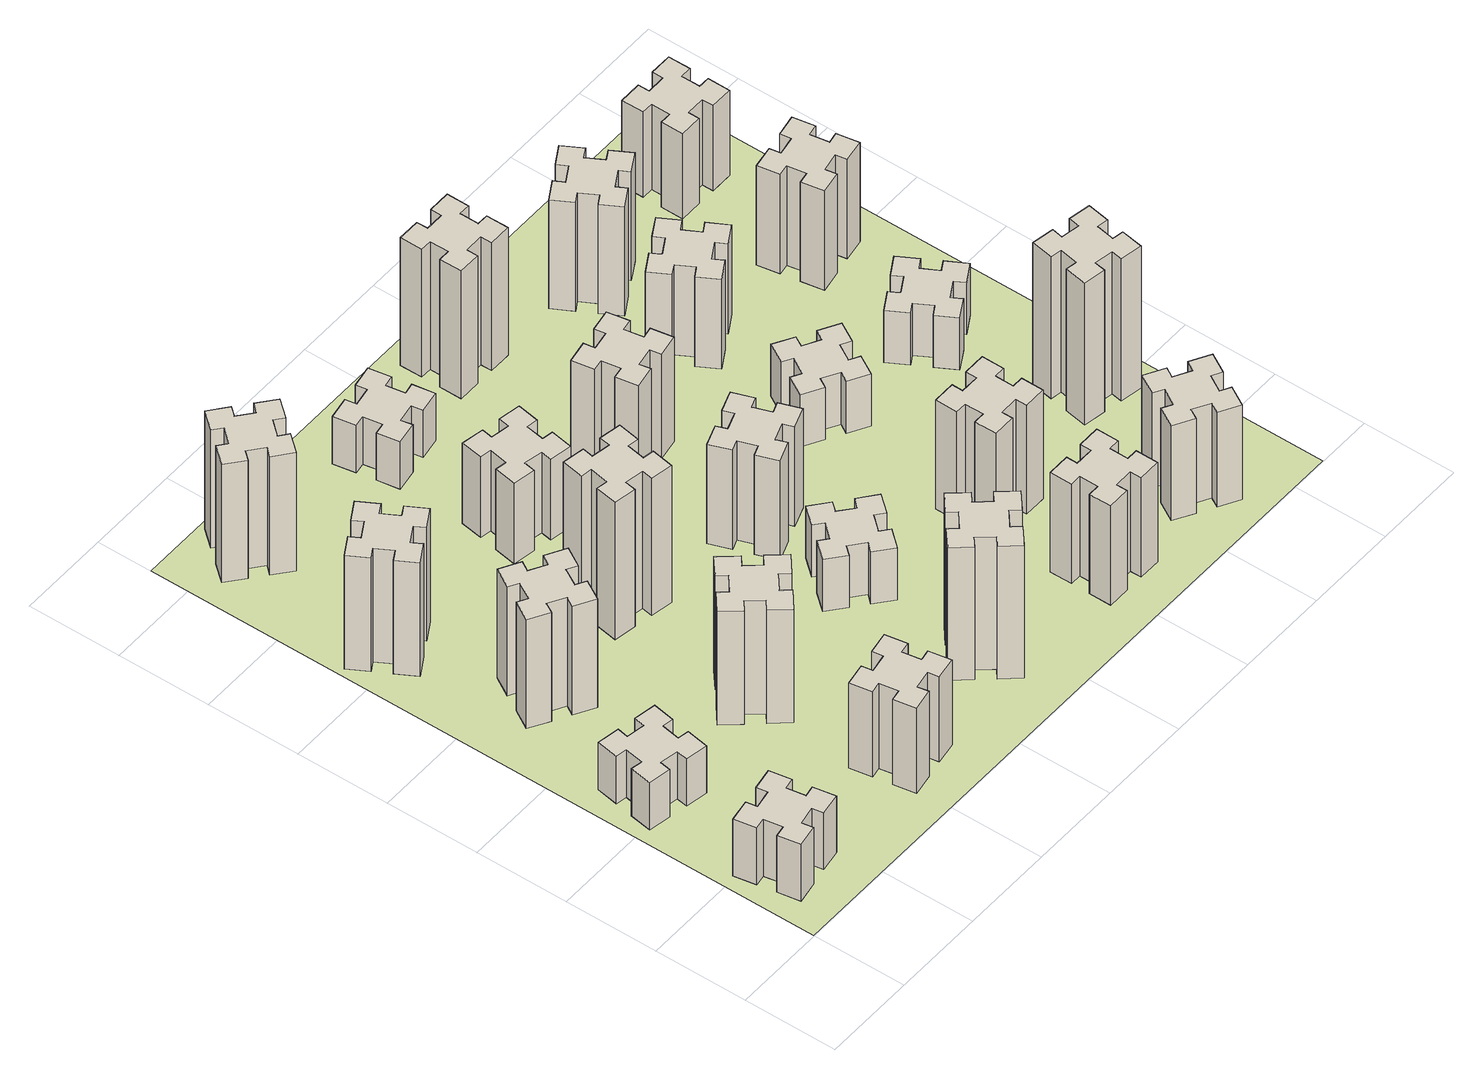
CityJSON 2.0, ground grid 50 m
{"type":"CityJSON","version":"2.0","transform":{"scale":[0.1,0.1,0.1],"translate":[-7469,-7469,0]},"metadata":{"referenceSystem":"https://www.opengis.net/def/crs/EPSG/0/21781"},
"CityObjects":{
"building1":{"type":"Building","attributes":{"class":"1000","function":"1000","usage":"1000","yearOfConstruction":2016,"roofType":"1000","measuredHeight":36,"storeysAboveGround":30,"storeysBelowGround":0},"geometry":[{"type":"Solid","lod":"1","boundaries":[[[[0,1,2,3,4,5,6,7,8,9,10,11,12,13,14,15,16,17,18,19]],[[17,16,20,21]],[[16,15,22,20]],[[15,14,23,22]],[[14,13,24,23]],[[13,12,25,24]],[[12,11,26,25]],[[11,10,27,26]],[[10,9,28,27]],[[9,8,29,28]],[[8,7,30,29]],[[7,6,31,30]],[[6,5,32,31]],[[5,4,33,32]],[[4,3,34,33]],[[3,2,35,34]],[[2,1,36,35]],[[1,0,37,36]],[[0,19,38,37]],[[19,18,39,38]],[[18,17,21,39]],[[24,25,26,27,28,29,30,31,32,33,34,35,36,37,38,39,21,20,22,23]]]]}]},
"building2":{"type":"Building","attributes":{"class":"1000","function":"1000","usage":"1000","yearOfConstruction":2016,"roofType":"1000","measuredHeight":30,"storeysAboveGround":30,"storeysBelowGround":0},"geometry":[{"type":"Solid","lod":"1","boundaries":[[[[40,41,42,43,44,45,46,47,48,49,50,51,52,53,54,55,56,57,58,59]],[[57,56,60,61]],[[56,55,62,60]],[[55,54,63,62]],[[54,53,64,63]],[[53,52,65,64]],[[52,51,66,65]],[[51,50,67,66]],[[50,49,68,67]],[[49,48,69,68]],[[48,47,70,69]],[[47,46,71,70]],[[46,45,72,71]],[[45,44,73,72]],[[44,43,74,73]],[[43,42,75,74]],[[42,41,76,75]],[[41,40,77,76]],[[40,59,78,77]],[[59,58,79,78]],[[58,57,61,79]],[[64,65,66,67,68,69,70,71,72,73,74,75,76,77,78,79,61,60,62,63]]]]}]},
"building3":{"type":"Building","attributes":{"class":"1000","function":"1000","usage":"1000","yearOfConstruction":2016,"roofType":"1000","measuredHeight":69,"storeysAboveGround":30,"storeysBelowGround":0},"geometry":[{"type":"Solid","lod":"1","boundaries":[[[[80,81,82,83,84,85,86,87,88,89,90,91,92,93,94,95,96,97,98,99]],[[97,96,100,101]],[[96,95,102,100]],[[95,94,103,102]],[[94,93,104,103]],[[93,92,105,104]],[[92,91,106,105]],[[91,90,107,106]],[[90,89,108,107]],[[89,88,109,108]],[[88,87,110,109]],[[87,86,111,110]],[[86,85,112,111]],[[85,84,113,112]],[[84,83,114,113]],[[83,82,115,114]],[[82,81,116,115]],[[81,80,117,116]],[[80,99,118,117]],[[99,98,119,118]],[[98,97,101,119]],[[104,105,106,107,108,109,110,111,112,113,114,115,116,117,118,119,101,100,102,103]]]]}]},
"building4":{"type":"Building","attributes":{"class":"1000","function":"1000","usage":"1000","yearOfConstruction":2016,"roofType":"1000","measuredHeight":72,"storeysAboveGround":30,"storeysBelowGround":0},"geometry":[{"type":"Solid","lod":"1","boundaries":[[[[120,121,122,123,124,125,126,127,128,129,130,131,132,133,134,135,136,137,138,139]],[[137,136,140,141]],[[136,135,142,140]],[[135,134,143,142]],[[134,133,144,143]],[[133,132,145,144]],[[132,131,146,145]],[[131,130,147,146]],[[130,129,148,147]],[[129,128,149,148]],[[128,127,150,149]],[[127,126,151,150]],[[126,125,152,151]],[[125,124,153,152]],[[124,123,154,153]],[[123,122,155,154]],[[122,121,156,155]],[[121,120,157,156]],[[120,139,158,157]],[[139,138,159,158]],[[138,137,141,159]],[[144,145,146,147,148,149,150,151,152,153,154,155,156,157,158,159,141,140,142,143]]]]}]},
"building5":{"type":"Building","attributes":{"class":"1000","function":"1000","usage":"1000","yearOfConstruction":2016,"roofType":"1000","measuredHeight":54,"storeysAboveGround":30,"storeysBelowGround":0},"geometry":[{"type":"Solid","lod":"1","boundaries":[[[[160,161,162,163,164,165,166,167,168,169,170,171,172,173,174,175,176,177,178,179]],[[177,176,180,181]],[[176,175,182,180]],[[175,174,183,182]],[[174,173,184,183]],[[173,172,185,184]],[[172,171,186,185]],[[171,170,187,186]],[[170,169,188,187]],[[169,168,189,188]],[[168,167,190,189]],[[167,166,191,190]],[[166,165,192,191]],[[165,164,193,192]],[[164,163,194,193]],[[163,162,195,194]],[[162,161,196,195]],[[161,160,197,196]],[[160,179,198,197]],[[179,178,199,198]],[[178,177,181,199]],[[184,185,186,187,188,189,190,191,192,193,194,195,196,197,198,199,181,180,182,183]]]]}]},
"building6":{"type":"Building","attributes":{"class":"1000","function":"1000","usage":"1000","yearOfConstruction":2016,"roofType":"1000","measuredHeight":72,"storeysAboveGround":30,"storeysBelowGround":0},"geometry":[{"type":"Solid","lod":"1","boundaries":[[[[200,201,202,203,204,205,206,207,208,209,210,211,212,213,214,215,216,217,218,219]],[[217,216,220,221]],[[216,215,222,220]],[[215,214,223,222]],[[214,213,224,223]],[[213,212,225,224]],[[212,211,226,225]],[[211,210,227,226]],[[210,209,228,227]],[[209,208,229,228]],[[208,207,230,229]],[[207,206,231,230]],[[206,205,232,231]],[[205,204,233,232]],[[204,203,234,233]],[[203,202,235,234]],[[202,201,236,235]],[[201,200,237,236]],[[200,219,238,237]],[[219,218,239,238]],[[218,217,221,239]],[[224,225,226,227,228,229,230,231,232,233,234,235,236,237,238,239,221,220,222,223]]]]}]},
"building7":{"type":"Building","attributes":{"class":"1000","function":"1000","usage":"1000","yearOfConstruction":2016,"roofType":"1000","measuredHeight":75,"storeysAboveGround":30,"storeysBelowGround":0},"geometry":[{"type":"Solid","lod":"1","boundaries":[[[[240,241,242,243,244,245,246,247,248,249,250,251,252,253,254,255,256,257,258,259]],[[257,256,260,261]],[[256,255,262,260]],[[255,254,263,262]],[[254,253,264,263]],[[253,252,265,264]],[[252,251,266,265]],[[251,250,267,266]],[[250,249,268,267]],[[249,248,269,268]],[[248,247,270,269]],[[247,246,271,270]],[[246,245,272,271]],[[245,244,273,272]],[[244,243,274,273]],[[243,242,275,274]],[[242,241,276,275]],[[241,240,277,276]],[[240,259,278,277]],[[259,258,279,278]],[[258,257,261,279]],[[264,265,266,267,268,269,270,271,272,273,274,275,276,277,278,279,261,260,262,263]]]]}]},
"building8":{"type":"Building","attributes":{"class":"1000","function":"1000","usage":"1000","yearOfConstruction":2016,"roofType":"1000","measuredHeight":87,"storeysAboveGround":30,"storeysBelowGround":0},"geometry":[{"type":"Solid","lod":"1","boundaries":[[[[280,281,282,283,284,285,286,287,288,289,290,291,292,293,294,295,296,297,298,299]],[[297,296,300,301]],[[296,295,302,300]],[[295,294,303,302]],[[294,293,304,303]],[[293,292,305,304]],[[292,291,306,305]],[[291,290,307,306]],[[290,289,308,307]],[[289,288,309,308]],[[288,287,310,309]],[[287,286,311,310]],[[286,285,312,311]],[[285,284,313,312]],[[284,283,314,313]],[[283,282,315,314]],[[282,281,316,315]],[[281,280,317,316]],[[280,299,318,317]],[[299,298,319,318]],[[298,297,301,319]],[[304,305,306,307,308,309,310,311,312,313,314,315,316,317,318,319,301,300,302,303]]]]}]},
"building9":{"type":"Building","attributes":{"class":"1000","function":"1000","usage":"1000","yearOfConstruction":2016,"roofType":"1000","measuredHeight":51,"storeysAboveGround":30,"storeysBelowGround":0},"geometry":[{"type":"Solid","lod":"1","boundaries":[[[[320,321,322,323,324,325,326,327,328,329,330,331,332,333,334,335,336,337,338,339]],[[337,336,340,341]],[[336,335,342,340]],[[335,334,343,342]],[[334,333,344,343]],[[333,332,345,344]],[[332,331,346,345]],[[331,330,347,346]],[[330,329,348,347]],[[329,328,349,348]],[[328,327,350,349]],[[327,326,351,350]],[[326,325,352,351]],[[325,324,353,352]],[[324,323,354,353]],[[323,322,355,354]],[[322,321,356,355]],[[321,320,357,356]],[[320,339,358,357]],[[339,338,359,358]],[[338,337,341,359]],[[344,345,346,347,348,349,350,351,352,353,354,355,356,357,358,359,341,340,342,343]]]]}]},
"building10":{"type":"Building","attributes":{"class":"1000","function":"1000","usage":"1000","yearOfConstruction":2016,"roofType":"1000","measuredHeight":84,"storeysAboveGround":30,"storeysBelowGround":0},"geometry":[{"type":"Solid","lod":"1","boundaries":[[[[360,361,362,363,364,365,366,367,368,369,370,371,372,373,374,375,376,377,378,379]],[[377,376,380,381]],[[376,375,382,380]],[[375,374,383,382]],[[374,373,384,383]],[[373,372,385,384]],[[372,371,386,385]],[[371,370,387,386]],[[370,369,388,387]],[[369,368,389,388]],[[368,367,390,389]],[[367,366,391,390]],[[366,365,392,391]],[[365,364,393,392]],[[364,363,394,393]],[[363,362,395,394]],[[362,361,396,395]],[[361,360,397,396]],[[360,379,398,397]],[[379,378,399,398]],[[378,377,381,399]],[[384,385,386,387,388,389,390,391,392,393,394,395,396,397,398,399,381,380,382,383]]]]}]},
"building11":{"type":"Building","attributes":{"class":"1000","function":"1000","usage":"1000","yearOfConstruction":2016,"roofType":"1000","measuredHeight":30,"storeysAboveGround":30,"storeysBelowGround":0},"geometry":[{"type":"Solid","lod":"1","boundaries":[[[[400,401,402,403,404,405,406,407,408,409,410,411,412,413,414,415,416,417,418,419]],[[417,416,420,421]],[[416,415,422,420]],[[415,414,423,422]],[[414,413,424,423]],[[413,412,425,424]],[[412,411,426,425]],[[411,410,427,426]],[[410,409,428,427]],[[409,408,429,428]],[[408,407,430,429]],[[407,406,431,430]],[[406,405,432,431]],[[405,404,433,432]],[[404,403,434,433]],[[403,402,435,434]],[[402,401,436,435]],[[401,400,437,436]],[[400,419,438,437]],[[419,418,439,438]],[[418,417,421,439]],[[424,425,426,427,428,429,430,431,432,433,434,435,436,437,438,439,421,420,422,423]]]]}]},
"building12":{"type":"Building","attributes":{"class":"1000","function":"1000","usage":"1000","yearOfConstruction":2016,"roofType":"1000","measuredHeight":33,"storeysAboveGround":30,"storeysBelowGround":0},"geometry":[{"type":"Solid","lod":"1","boundaries":[[[[440,441,442,443,444,445,446,447,448,449,450,451,452,453,454,455,456,457,458,459]],[[457,456,460,461]],[[456,455,462,460]],[[455,454,463,462]],[[454,453,464,463]],[[453,452,465,464]],[[452,451,466,465]],[[451,450,467,466]],[[450,449,468,467]],[[449,448,469,468]],[[448,447,470,469]],[[447,446,471,470]],[[446,445,472,471]],[[445,444,473,472]],[[444,443,474,473]],[[443,442,475,474]],[[442,441,476,475]],[[441,440,477,476]],[[440,459,478,477]],[[459,458,479,478]],[[458,457,461,479]],[[464,465,466,467,468,469,470,471,472,473,474,475,476,477,478,479,461,460,462,463]]]]}]},
"building13":{"type":"Building","attributes":{"class":"1000","function":"1000","usage":"1000","yearOfConstruction":2016,"roofType":"1000","measuredHeight":63,"storeysAboveGround":30,"storeysBelowGround":0},"geometry":[{"type":"Solid","lod":"1","boundaries":[[[[480,481,482,483,484,485,486,487,488,489,490,491,492,493,494,495,496,497,498,499]],[[497,496,500,501]],[[496,495,502,500]],[[495,494,503,502]],[[494,493,504,503]],[[493,492,505,504]],[[492,491,506,505]],[[491,490,507,506]],[[490,489,508,507]],[[489,488,509,508]],[[488,487,510,509]],[[487,486,511,510]],[[486,485,512,511]],[[485,484,513,512]],[[484,483,514,513]],[[483,482,515,514]],[[482,481,516,515]],[[481,480,517,516]],[[480,499,518,517]],[[499,498,519,518]],[[498,497,501,519]],[[504,505,506,507,508,509,510,511,512,513,514,515,516,517,518,519,501,500,502,503]]]]}]},
"building14":{"type":"Building","attributes":{"class":"1000","function":"1000","usage":"1000","yearOfConstruction":2016,"roofType":"1000","measuredHeight":66,"storeysAboveGround":30,"storeysBelowGround":0},"geometry":[{"type":"Solid","lod":"1","boundaries":[[[[520,521,522,523,524,525,526,527,528,529,530,531,532,533,534,535,536,537,538,539]],[[537,536,540,541]],[[536,535,542,540]],[[535,534,543,542]],[[534,533,544,543]],[[533,532,545,544]],[[532,531,546,545]],[[531,530,547,546]],[[530,529,548,547]],[[529,528,549,548]],[[528,527,550,549]],[[527,526,551,550]],[[526,525,552,551]],[[525,524,553,552]],[[524,523,554,553]],[[523,522,555,554]],[[522,521,556,555]],[[521,520,557,556]],[[520,539,558,557]],[[539,538,559,558]],[[538,537,541,559]],[[544,545,546,547,548,549,550,551,552,553,554,555,556,557,558,559,541,540,542,543]]]]}]},
"building15":{"type":"Building","attributes":{"class":"1000","function":"1000","usage":"1000","yearOfConstruction":2016,"roofType":"1000","measuredHeight":63,"storeysAboveGround":30,"storeysBelowGround":0},"geometry":[{"type":"Solid","lod":"1","boundaries":[[[[560,561,562,563,564,565,566,567,568,569,570,571,572,573,574,575,576,577,578,579]],[[577,576,580,581]],[[576,575,582,580]],[[575,574,583,582]],[[574,573,584,583]],[[573,572,585,584]],[[572,571,586,585]],[[571,570,587,586]],[[570,569,588,587]],[[569,568,589,588]],[[568,567,590,589]],[[567,566,591,590]],[[566,565,592,591]],[[565,564,593,592]],[[564,563,594,593]],[[563,562,595,594]],[[562,561,596,595]],[[561,560,597,596]],[[560,579,598,597]],[[579,578,599,598]],[[578,577,581,599]],[[584,585,586,587,588,589,590,591,592,593,594,595,596,597,598,599,581,580,582,583]]]]}]},
"building16":{"type":"Building","attributes":{"class":"1000","function":"1000","usage":"1000","yearOfConstruction":2016,"roofType":"1000","measuredHeight":81,"storeysAboveGround":30,"storeysBelowGround":0},"geometry":[{"type":"Solid","lod":"1","boundaries":[[[[600,601,602,603,604,605,606,607,608,609,610,611,612,613,614,615,616,617,618,619]],[[617,616,620,621]],[[616,615,622,620]],[[615,614,623,622]],[[614,613,624,623]],[[613,612,625,624]],[[612,611,626,625]],[[611,610,627,626]],[[610,609,628,627]],[[609,608,629,628]],[[608,607,630,629]],[[607,606,631,630]],[[606,605,632,631]],[[605,604,633,632]],[[604,603,634,633]],[[603,602,635,634]],[[602,601,636,635]],[[601,600,637,636]],[[600,619,638,637]],[[619,618,639,638]],[[618,617,621,639]],[[624,625,626,627,628,629,630,631,632,633,634,635,636,637,638,639,621,620,622,623]]]]}]},
"building17":{"type":"Building","attributes":{"class":"1000","function":"1000","usage":"1000","yearOfConstruction":2016,"roofType":"1000","measuredHeight":69,"storeysAboveGround":30,"storeysBelowGround":0},"geometry":[{"type":"Solid","lod":"1","boundaries":[[[[640,641,642,643,644,645,646,647,648,649,650,651,652,653,654,655,656,657,658,659]],[[657,656,660,661]],[[656,655,662,660]],[[655,654,663,662]],[[654,653,664,663]],[[653,652,665,664]],[[652,651,666,665]],[[651,650,667,666]],[[650,649,668,667]],[[649,648,669,668]],[[648,647,670,669]],[[647,646,671,670]],[[646,645,672,671]],[[645,644,673,672]],[[644,643,674,673]],[[643,642,675,674]],[[642,641,676,675]],[[641,640,677,676]],[[640,659,678,677]],[[659,658,679,678]],[[658,657,661,679]],[[664,665,666,667,668,669,670,671,672,673,674,675,676,677,678,679,661,660,662,663]]]]}]},
"building18":{"type":"Building","attributes":{"class":"1000","function":"1000","usage":"1000","yearOfConstruction":2016,"roofType":"1000","measuredHeight":33,"storeysAboveGround":30,"storeysBelowGround":0},"geometry":[{"type":"Solid","lod":"1","boundaries":[[[[680,681,682,683,684,685,686,687,688,689,690,691,692,693,694,695,696,697,698,699]],[[697,696,700,701]],[[696,695,702,700]],[[695,694,703,702]],[[694,693,704,703]],[[693,692,705,704]],[[692,691,706,705]],[[691,690,707,706]],[[690,689,708,707]],[[689,688,709,708]],[[688,687,710,709]],[[687,686,711,710]],[[686,685,712,711]],[[685,684,713,712]],[[684,683,714,713]],[[683,682,715,714]],[[682,681,716,715]],[[681,680,717,716]],[[680,699,718,717]],[[699,698,719,718]],[[698,697,701,719]],[[704,705,706,707,708,709,710,711,712,713,714,715,716,717,718,719,701,700,702,703]]]]}]},
"building19":{"type":"Building","attributes":{"class":"1000","function":"1000","usage":"1000","yearOfConstruction":2016,"roofType":"1000","measuredHeight":60,"storeysAboveGround":30,"storeysBelowGround":0},"geometry":[{"type":"Solid","lod":"1","boundaries":[[[[720,721,722,723,724,725,726,727,728,729,730,731,732,733,734,735,736,737,738,739]],[[737,736,740,741]],[[736,735,742,740]],[[735,734,743,742]],[[734,733,744,743]],[[733,732,745,744]],[[732,731,746,745]],[[731,730,747,746]],[[730,729,748,747]],[[729,728,749,748]],[[728,727,750,749]],[[727,726,751,750]],[[726,725,752,751]],[[725,724,753,752]],[[724,723,754,753]],[[723,722,755,754]],[[722,721,756,755]],[[721,720,757,756]],[[720,739,758,757]],[[739,738,759,758]],[[738,737,741,759]],[[744,745,746,747,748,749,750,751,752,753,754,755,756,757,758,759,741,740,742,743]]]]}]},
"building20":{"type":"Building","attributes":{"class":"1000","function":"1000","usage":"1000","yearOfConstruction":2016,"roofType":"1000","measuredHeight":57,"storeysAboveGround":30,"storeysBelowGround":0},"geometry":[{"type":"Solid","lod":"1","boundaries":[[[[760,761,762,763,764,765,766,767,768,769,770,771,772,773,774,775,776,777,778,779]],[[777,776,780,781]],[[776,775,782,780]],[[775,774,783,782]],[[774,773,784,783]],[[773,772,785,784]],[[772,771,786,785]],[[771,770,787,786]],[[770,769,788,787]],[[769,768,789,788]],[[768,767,790,789]],[[767,766,791,790]],[[766,765,792,791]],[[765,764,793,792]],[[764,763,794,793]],[[763,762,795,794]],[[762,761,796,795]],[[761,760,797,796]],[[760,779,798,797]],[[779,778,799,798]],[[778,777,781,799]],[[784,785,786,787,788,789,790,791,792,793,794,795,796,797,798,799,781,780,782,783]]]]}]},
"building21":{"type":"Building","attributes":{"class":"1000","function":"1000","usage":"1000","yearOfConstruction":2016,"roofType":"1000","measuredHeight":69,"storeysAboveGround":30,"storeysBelowGround":0},"geometry":[{"type":"Solid","lod":"1","boundaries":[[[[800,801,802,803,804,805,806,807,808,809,810,811,812,813,814,815,816,817,818,819]],[[817,816,820,821]],[[816,815,822,820]],[[815,814,823,822]],[[814,813,824,823]],[[813,812,825,824]],[[812,811,826,825]],[[811,810,827,826]],[[810,809,828,827]],[[809,808,829,828]],[[808,807,830,829]],[[807,806,831,830]],[[806,805,832,831]],[[805,804,833,832]],[[804,803,834,833]],[[803,802,835,834]],[[802,801,836,835]],[[801,800,837,836]],[[800,819,838,837]],[[819,818,839,838]],[[818,817,821,839]],[[824,825,826,827,828,829,830,831,832,833,834,835,836,837,838,839,821,820,822,823]]]]}]},
"building22":{"type":"Building","attributes":{"class":"1000","function":"1000","usage":"1000","yearOfConstruction":2016,"roofType":"1000","measuredHeight":90,"storeysAboveGround":30,"storeysBelowGround":0},"geometry":[{"type":"Solid","lod":"1","boundaries":[[[[840,841,842,843,844,845,846,847,848,849,850,851,852,853,854,855,856,857,858,859]],[[857,856,860,861]],[[856,855,862,860]],[[855,854,863,862]],[[854,853,864,863]],[[853,852,865,864]],[[852,851,866,865]],[[851,850,867,866]],[[850,849,868,867]],[[849,848,869,868]],[[848,847,870,869]],[[847,846,871,870]],[[846,845,872,871]],[[845,844,873,872]],[[844,843,874,873]],[[843,842,875,874]],[[842,841,876,875]],[[841,840,877,876]],[[840,859,878,877]],[[859,858,879,878]],[[858,857,861,879]],[[864,865,866,867,868,869,870,871,872,873,874,875,876,877,878,879,861,860,862,863]]]]}]},
"building23":{"type":"Building","attributes":{"class":"1000","function":"1000","usage":"1000","yearOfConstruction":2016,"roofType":"1000","measuredHeight":33,"storeysAboveGround":30,"storeysBelowGround":0},"geometry":[{"type":"Solid","lod":"1","boundaries":[[[[880,881,882,883,884,885,886,887,888,889,890,891,892,893,894,895,896,897,898,899]],[[897,896,900,901]],[[896,895,902,900]],[[895,894,903,902]],[[894,893,904,903]],[[893,892,905,904]],[[892,891,906,905]],[[891,890,907,906]],[[890,889,908,907]],[[889,888,909,908]],[[888,887,910,909]],[[887,886,911,910]],[[886,885,912,911]],[[885,884,913,912]],[[884,883,914,913]],[[883,882,915,914]],[[882,881,916,915]],[[881,880,917,916]],[[880,899,918,917]],[[899,898,919,918]],[[898,897,901,919]],[[904,905,906,907,908,909,910,911,912,913,914,915,916,917,918,919,901,900,902,903]]]]}]},
"building24":{"type":"Building","attributes":{"class":"1000","function":"1000","usage":"1000","yearOfConstruction":2016,"roofType":"1000","measuredHeight":63,"storeysAboveGround":30,"storeysBelowGround":0},"geometry":[{"type":"Solid","lod":"1","boundaries":[[[[920,921,922,923,924,925,926,927,928,929,930,931,932,933,934,935,936,937,938,939]],[[937,936,940,941]],[[936,935,942,940]],[[935,934,943,942]],[[934,933,944,943]],[[933,932,945,944]],[[932,931,946,945]],[[931,930,947,946]],[[930,929,948,947]],[[929,928,949,948]],[[928,927,950,949]],[[927,926,951,950]],[[926,925,952,951]],[[925,924,953,952]],[[924,923,954,953]],[[923,922,955,954]],[[922,921,956,955]],[[921,920,957,956]],[[920,939,958,957]],[[939,938,959,958]],[[938,937,941,959]],[[944,945,946,947,948,949,950,951,952,953,954,955,956,957,958,959,941,940,942,943]]]]}]},
"building25":{"type":"Building","attributes":{"class":"1000","function":"1000","usage":"1000","yearOfConstruction":2016,"roofType":"1000","measuredHeight":54,"storeysAboveGround":30,"storeysBelowGround":0},"geometry":[{"type":"Solid","lod":"1","boundaries":[[[[960,961,962,963,964,965,966,967,968,969,970,971,972,973,974,975,976,977,978,979]],[[977,976,980,981]],[[976,975,982,980]],[[975,974,983,982]],[[974,973,984,983]],[[973,972,985,984]],[[972,971,986,985]],[[971,970,987,986]],[[970,969,988,987]],[[969,968,989,988]],[[968,967,990,989]],[[967,966,991,990]],[[966,965,992,991]],[[965,964,993,992]],[[964,963,994,993]],[[963,962,995,994]],[[962,961,996,995]],[[961,960,997,996]],[[960,979,998,997]],[[979,978,999,998]],[[978,977,981,999]],[[984,985,986,987,988,989,990,991,992,993,994,995,996,997,998,999,981,980,982,983]]]]}]},
"landuse1":{"type":"LandUse","attributes":{"name":"plot1","function":"1010"},"geometry":[{"type":"MultiSurface","lod":"1","boundaries":[[[1000,1001,1002,1003]]]}]}
},
"vertices":[
[392,345,0],[375,444,0],[434,454,0],[413,572,0],[295,551,0],[305,492,0],[207,475,0],[197,534,0],[78,513,0],[99,395,0],[158,405,0],[176,307,0],[117,297,0],[137,178,0],[256,199,0],[245,258,0],[344,276,0],[354,217,0],[472,237,0],[451,356,0],[344,276,360],[354,217,360],[245,258,360],[256,199,360],[137,178,360],[117,297,360],[176,307,360],[158,405,360],[99,395,360],[78,513,360],[197,534,360],[207,475,360],[305,492,360],[295,551,360],[413,572,360],[434,454,360],[375,444,360],[392,345,360],[451,356,360],[472,237,360],
[207,1016,0],[305,998,0],[295,939,0],[413,918,0],[434,1037,0],[375,1047,0],[392,1145,0],[451,1135,0],[472,1253,0],[354,1274,0],[344,1215,0],[245,1232,0],[256,1291,0],[137,1312,0],[117,1194,0],[176,1184,0],[158,1085,0],[99,1096,0],[78,977,0],[197,957,0],[158,1085,300],[99,1096,300],[176,1184,300],[117,1194,300],[137,1312,300],[256,1291,300],[245,1232,300],[344,1215,300],[354,1274,300],[472,1253,300],[451,1135,300],[392,1145,300],[375,1047,300],[434,1037,300],[413,918,300],[295,939,300],[305,998,300],[207,1016,300],[197,957,300],[78,977,300],
[546,1757,0],[596,1844,0],[648,1814,0],[708,1918,0],[604,1978,0],[574,1926,0],[487,1976,0],[517,2028,0],[413,2088,0],[353,1984,0],[405,1954,0],[355,1867,0],[303,1897,0],[243,1793,0],[347,1733,0],[377,1785,0],[464,1735,0],[434,1683,0],[538,1623,0],[598,1727,0],[464,1735,690],[434,1683,690],[377,1785,690],[347,1733,690],[243,1793,690],[303,1897,690],[355,1867,690],[405,1954,690],[353,1984,690],[413,2088,690],[517,2028,690],[487,1976,690],[574,1926,690],[604,1978,690],[708,1918,690],[648,1814,690],[596,1844,690],[546,1757,690],[598,1727,690],[538,1623,690],
[264,2716,0],[177,2666,0],[147,2718,0],[43,2658,0],[103,2554,0],[155,2584,0],[205,2497,0],[153,2467,0],[213,2363,0],[317,2423,0],[287,2475,0],[374,2525,0],[404,2473,0],[508,2533,0],[448,2637,0],[396,2607,0],[346,2694,0],[398,2724,0],[338,2828,0],[234,2768,0],[346,2694,720],[398,2724,720],[396,2607,720],[448,2637,720],[508,2533,720],[404,2473,720],[374,2525,720],[287,2475,720],[317,2423,720],[213,2363,720],[153,2467,720],[205,2497,720],[155,2584,720],[103,2554,720],[43,2658,720],[147,2718,720],[177,2666,720],[264,2716,720],[234,2768,720],[338,2828,720],
[1232,345,0],[1215,444,0],[1274,454,0],[1253,572,0],[1135,551,0],[1145,492,0],[1047,475,0],[1037,534,0],[918,513,0],[939,395,0],[998,405,0],[1016,307,0],[957,297,0],[977,178,0],[1096,199,0],[1085,258,0],[1184,276,0],[1194,217,0],[1312,237,0],[1291,356,0],[1184,276,540],[1194,217,540],[1085,258,540],[1096,199,540],[977,178,540],[957,297,540],[1016,307,540],[998,405,540],[939,395,540],[918,513,540],[1037,534,540],[1047,475,540],[1145,492,540],[1135,551,540],[1253,572,540],[1274,454,540],[1215,444,540],[1232,345,540],[1291,356,540],[1312,237,540],
[1132,1148,0],[1067,1224,0],[1113,1263,0],[1036,1355,0],[944,1278,0],[983,1232,0],[906,1167,0],[868,1213,0],[776,1136,0],[853,1044,0],[899,1083,0],[963,1006,0],[917,968,0],[994,876,0],[1086,953,0],[1048,999,0],[1124,1063,0],[1163,1017,0],[1255,1094,0],[1178,1186,0],[1124,1063,720],[1163,1017,720],[1048,999,720],[1086,953,720],[994,876,720],[917,968,720],[963,1006,720],[899,1083,720],[853,1044,720],[776,1136,720],[868,1213,720],[906,1167,720],[983,1232,720],[944,1278,720],[1036,1355,720],[1113,1263,720],[1067,1224,720],[1132,1148,720],[1178,1186,720],[1255,1094,720],
[266,3383,0],[343,3319,0],[304,3273,0],[396,3196,0],[473,3288,0],[427,3326,0],[492,3403,0],[538,3364,0],[615,3456,0],[523,3533,0],[484,3487,0],[408,3552,0],[446,3598,0],[354,3675,0],[277,3583,0],[323,3544,0],[259,3468,0],[213,3506,0],[136,3414,0],[228,3337,0],[259,3468,750],[213,3506,750],[323,3544,750],[277,3583,750],[354,3675,750],[446,3598,750],[408,3552,750],[484,3487,750],[523,3533,750],[615,3456,750],[538,3364,750],[492,3403,750],[427,3326,750],[473,3288,750],[396,3196,750],[304,3273,750],[343,3319,750],[266,3383,750],[228,3337,750],[136,3414,750],
[1184,2055,0],[1085,2072,0],[1096,2131,0],[977,2152,0],[957,2034,0],[1016,2024,0],[998,1925,0],[939,1936,0],[918,1817,0],[1037,1797,0],[1047,1856,0],[1145,1838,0],[1135,1779,0],[1253,1758,0],[1274,1877,0],[1215,1887,0],[1232,1985,0],[1291,1975,0],[1312,2093,0],[1194,2114,0],[1232,1985,870],[1291,1975,870],[1215,1887,870],[1274,1877,870],[1253,1758,870],[1135,1779,870],[1145,1838,870],[1047,1856,870],[1037,1797,870],[918,1817,870],[939,1936,870],[998,1925,870],[1016,2024,870],[957,2034,870],[977,2152,870],[1096,2131,870],[1085,2072,870],[1184,2055,870],[1194,2114,870],[1312,2093,870],
[1315,2527,0],[1332,2625,0],[1391,2615,0],[1412,2733,0],[1294,2754,0],[1284,2695,0],[1185,2712,0],[1196,2771,0],[1077,2792,0],[1057,2674,0],[1116,2664,0],[1098,2565,0],[1039,2576,0],[1018,2457,0],[1137,2437,0],[1147,2496,0],[1245,2478,0],[1235,2419,0],[1353,2398,0],[1374,2517,0],[1245,2478,510],[1235,2419,510],[1147,2496,510],[1137,2437,510],[1018,2457,510],[1039,2576,510],[1098,2565,510],[1116,2664,510],[1057,2674,510],[1077,2792,510],[1196,2771,510],[1185,2712,510],[1284,2695,510],[1294,2754,510],[1412,2733,510],[1391,2615,510],[1332,2625,510],[1315,2527,510],[1374,2517,510],[1353,2398,510],
[1972,508,0],[1907,584,0],[1953,623,0],[1876,715,0],[1784,638,0],[1823,592,0],[1746,527,0],[1708,573,0],[1616,496,0],[1693,404,0],[1739,443,0],[1803,366,0],[1757,328,0],[1834,236,0],[1926,313,0],[1888,359,0],[1964,423,0],[2003,377,0],[2095,454,0],[2018,546,0],[1964,423,840],[2003,377,840],[1888,359,840],[1926,313,840],[1834,236,840],[1757,328,840],[1803,366,840],[1739,443,840],[1693,404,840],[1616,496,840],[1708,573,840],[1746,527,840],[1823,592,840],[1784,638,840],[1876,715,840],[1953,623,840],[1907,584,840],[1972,508,840],[2018,546,840],[2095,454,840],
[1332,3305,0],[1315,3404,0],[1374,3414,0],[1353,3532,0],[1235,3511,0],[1245,3452,0],[1147,3435,0],[1137,3494,0],[1018,3473,0],[1039,3355,0],[1098,3365,0],[1116,3267,0],[1057,3257,0],[1077,3138,0],[1196,3159,0],[1185,3218,0],[1284,3236,0],[1294,3177,0],[1412,3197,0],[1391,3316,0],[1284,3236,300],[1294,3177,300],[1185,3218,300],[1196,3159,300],[1077,3138,300],[1057,3257,300],[1116,3267,300],[1098,3365,300],[1039,3355,300],[1018,3473,300],[1137,3494,300],[1147,3435,300],[1245,3452,300],[1235,3511,300],[1353,3532,300],[1374,3414,300],[1315,3404,300],[1332,3305,300],[1391,3316,300],[1412,3197,300],
[1907,1106,0],[1972,1183,0],[2018,1144,0],[2095,1236,0],[2003,1313,0],[1964,1267,0],[1888,1332,0],[1926,1378,0],[1834,1455,0],[1757,1363,0],[1803,1324,0],[1739,1248,0],[1693,1286,0],[1616,1194,0],[1708,1117,0],[1746,1163,0],[1823,1099,0],[1784,1053,0],[1876,976,0],[1953,1068,0],[1823,1099,330],[1784,1053,330],[1746,1163,330],[1708,1117,330],[1616,1194,330],[1693,1286,330],[1739,1248,330],[1803,1324,330],[1757,1363,330],[1834,1455,330],[1926,1378,330],[1888,1332,330],[1964,1267,330],[2003,1313,330],[2095,1236,330],[2018,1144,330],[1972,1183,330],[1907,1106,330],[1953,1068,330],[1876,976,330],
[1976,1746,0],[1942,1840,0],[1998,1860,0],[1957,1973,0],[1844,1932,0],[1865,1876,0],[1771,1842,0],[1750,1898,0],[1637,1857,0],[1679,1744,0],[1735,1765,0],[1769,1671,0],[1713,1650,0],[1754,1537,0],[1867,1579,0],[1846,1635,0],[1940,1669,0],[1960,1613,0],[2073,1654,0],[2032,1767,0],[1940,1669,630],[1960,1613,630],[1846,1635,630],[1867,1579,630],[1754,1537,630],[1713,1650,630],[1769,1671,630],[1735,1765,630],[1679,1744,630],[1637,1857,630],[1750,1898,630],[1771,1842,630],[1865,1876,630],[1844,1932,630],[1957,1973,630],[1998,1860,630],[1942,1840,630],[1976,1746,630],[2032,1767,630],[2073,1654,630],
[1738,2525,0],[1756,2427,0],[1697,2417,0],[1717,2298,0],[1836,2319,0],[1825,2378,0],[1924,2396,0],[1934,2337,0],[2052,2357,0],[2031,2476,0],[1972,2465,0],[1955,2564,0],[2014,2574,0],[1993,2692,0],[1875,2671,0],[1885,2612,0],[1787,2595,0],[1777,2654,0],[1658,2633,0],[1679,2515,0],[1787,2595,660],[1777,2654,660],[1885,2612,660],[1875,2671,660],[1993,2692,660],[2014,2574,660],[1955,2564,660],[1972,2465,660],[2031,2476,660],[2052,2357,660],[1934,2337,660],[1924,2396,660],[1825,2378,660],[1836,2319,660],[1717,2298,660],[1697,2417,660],[1756,2427,660],[1738,2525,660],[1679,2515,660],[1658,2633,660],
[2545,265,0],[2645,265,0],[2645,205,0],[2765,205,0],[2765,325,0],[2705,325,0],[2705,425,0],[2765,425,0],[2765,545,0],[2645,545,0],[2645,485,0],[2545,485,0],[2545,545,0],[2425,545,0],[2425,425,0],[2485,425,0],[2485,325,0],[2425,325,0],[2425,205,0],[2545,205,0],[2485,325,630],[2425,325,630],[2485,425,630],[2425,425,630],[2425,545,630],[2545,545,630],[2545,485,630],[2645,485,630],[2645,545,630],[2765,545,630],[2765,425,630],[2705,425,630],[2705,325,630],[2765,325,630],[2765,205,630],[2645,205,630],[2645,265,630],[2545,265,630],[2545,205,630],[2425,205,630],
[1905,3545,0],[1805,3545,0],[1805,3605,0],[1685,3605,0],[1685,3485,0],[1745,3485,0],[1745,3385,0],[1685,3385,0],[1685,3265,0],[1805,3265,0],[1805,3325,0],[1905,3325,0],[1905,3265,0],[2025,3265,0],[2025,3385,0],[1965,3385,0],[1965,3485,0],[2025,3485,0],[2025,3605,0],[1905,3605,0],[1965,3485,810],[2025,3485,810],[1965,3385,810],[2025,3385,810],[2025,3265,810],[1905,3265,810],[1905,3325,810],[1805,3325,810],[1805,3265,810],[1685,3265,810],[1685,3385,810],[1745,3385,810],[1745,3485,810],[1685,3485,810],[1685,3605,810],[1805,3605,810],[1805,3545,810],[1905,3545,810],[1905,3605,810],[2025,3605,810],
[2705,965,0],[2705,1065,0],[2765,1065,0],[2765,1185,0],[2645,1185,0],[2645,1125,0],[2545,1125,0],[2545,1185,0],[2425,1185,0],[2425,1065,0],[2485,1065,0],[2485,965,0],[2425,965,0],[2425,845,0],[2545,845,0],[2545,905,0],[2645,905,0],[2645,845,0],[2765,845,0],[2765,965,0],[2645,905,690],[2645,845,690],[2545,905,690],[2545,845,690],[2425,845,690],[2425,965,690],[2485,965,690],[2485,1065,690],[2425,1065,690],[2425,1185,690],[2545,1185,690],[2545,1125,690],[2645,1125,690],[2645,1185,690],[2765,1185,690],[2765,1065,690],[2705,1065,690],[2705,965,690],[2765,965,690],[2765,845,690],
[2666,1857,0],[2716,1944,0],[2768,1914,0],[2828,2018,0],[2724,2078,0],[2694,2026,0],[2607,2076,0],[2637,2128,0],[2533,2188,0],[2473,2084,0],[2525,2054,0],[2475,1967,0],[2423,1997,0],[2363,1893,0],[2467,1833,0],[2497,1885,0],[2584,1835,0],[2554,1783,0],[2658,1723,0],[2718,1827,0],[2584,1835,330],[2554,1783,330],[2497,1885,330],[2467,1833,330],[2363,1893,330],[2423,1997,330],[2475,1967,330],[2525,2054,330],[2473,2084,330],[2533,2188,330],[2637,2128,330],[2607,2076,330],[2694,2026,330],[2724,2078,330],[2828,2018,330],[2768,1914,330],[2716,1944,330],[2666,1857,330],[2718,1827,330],[2658,1723,330],
[3137,305,0],[3224,255,0],[3194,203,0],[3298,143,0],[3358,247,0],[3306,277,0],[3356,364,0],[3408,334,0],[3468,438,0],[3364,498,0],[3334,446,0],[3247,496,0],[3277,548,0],[3173,608,0],[3113,504,0],[3165,474,0],[3115,387,0],[3063,417,0],[3003,313,0],[3107,253,0],[3115,387,600],[3063,417,600],[3165,474,600],[3113,504,600],[3173,608,600],[3277,548,600],[3247,496,600],[3334,446,600],[3364,498,600],[3468,438,600],[3408,334,600],[3356,364,600],[3306,277,600],[3358,247,600],[3298,143,600],[3194,203,600],[3224,255,600],[3137,305,600],[3107,253,600],[3003,313,600],
[2584,2816,0],[2497,2766,0],[2467,2818,0],[2363,2758,0],[2423,2654,0],[2475,2684,0],[2525,2597,0],[2473,2567,0],[2533,2463,0],[2637,2523,0],[2607,2575,0],[2694,2625,0],[2724,2573,0],[2828,2633,0],[2768,2737,0],[2716,2707,0],[2666,2794,0],[2718,2824,0],[2658,2928,0],[2554,2868,0],[2666,2794,570],[2718,2824,570],[2716,2707,570],[2768,2737,570],[2828,2633,570],[2724,2573,570],[2694,2625,570],[2607,2575,570],[2637,2523,570],[2533,2463,570],[2473,2567,570],[2525,2597,570],[2475,2684,570],[2423,2654,570],[2363,2758,570],[2467,2818,570],[2497,2766,570],[2584,2816,570],[2554,2868,570],[2658,2928,570],
[2716,3247,0],[2666,3334,0],[2718,3364,0],[2658,3468,0],[2554,3408,0],[2584,3356,0],[2497,3306,0],[2467,3358,0],[2363,3298,0],[2423,3194,0],[2475,3224,0],[2525,3137,0],[2473,3107,0],[2533,3003,0],[2637,3063,0],[2607,3115,0],[2694,3165,0],[2724,3113,0],[2828,3173,0],[2768,3277,0],[2694,3165,690],[2724,3113,690],[2607,3115,690],[2637,3063,690],[2533,3003,690],[2473,3107,690],[2525,3137,690],[2475,3224,690],[2423,3194,690],[2363,3298,690],[2467,3358,690],[2497,3306,690],[2584,3356,690],[2554,3408,690],[2658,3468,690],[2718,3364,690],[2666,3334,690],[2716,3247,690],[2768,3277,690],[2828,3173,690],
[3367,1016,0],[3465,998,0],[3455,939,0],[3573,918,0],[3594,1037,0],[3535,1047,0],[3552,1145,0],[3611,1135,0],[3632,1253,0],[3514,1274,0],[3504,1215,0],[3405,1232,0],[3416,1291,0],[3297,1312,0],[3277,1194,0],[3336,1184,0],[3318,1085,0],[3259,1096,0],[3238,977,0],[3357,957,0],[3318,1085,900],[3259,1096,900],[3336,1184,900],[3277,1194,900],[3297,1312,900],[3416,1291,900],[3405,1232,900],[3504,1215,900],[3514,1274,900],[3632,1253,900],[3611,1135,900],[3552,1145,900],[3535,1047,900],[3594,1037,900],[3573,918,900],[3455,939,900],[3465,998,900],[3367,1016,900],[3357,957,900],[3238,977,900],
[3356,1867,0],[3306,1954,0],[3358,1984,0],[3298,2088,0],[3194,2028,0],[3224,1976,0],[3137,1926,0],[3107,1978,0],[3003,1918,0],[3063,1814,0],[3115,1844,0],[3165,1757,0],[3113,1727,0],[3173,1623,0],[3277,1683,0],[3247,1735,0],[3334,1785,0],[3364,1733,0],[3468,1793,0],[3408,1897,0],[3334,1785,330],[3364,1733,330],[3247,1735,330],[3277,1683,330],[3173,1623,330],[3113,1727,330],[3165,1757,330],[3115,1844,330],[3063,1814,330],[3003,1918,330],[3107,1978,330],[3137,1926,330],[3224,1976,330],[3194,2028,330],[3298,2088,330],[3358,1984,330],[3306,1954,330],[3356,1867,330],[3408,1897,330],[3468,1793,330],
[3452,2565,0],[3435,2664,0],[3494,2674,0],[3473,2792,0],[3355,2771,0],[3365,2712,0],[3267,2695,0],[3257,2754,0],[3138,2733,0],[3159,2615,0],[3218,2625,0],[3236,2527,0],[3177,2517,0],[3197,2398,0],[3316,2419,0],[3305,2478,0],[3404,2496,0],[3414,2437,0],[3532,2457,0],[3511,2576,0],[3404,2496,630],[3414,2437,630],[3305,2478,630],[3316,2419,630],[3197,2398,630],[3177,2517,630],[3236,2527,630],[3218,2625,630],[3159,2615,630],[3138,2733,630],[3257,2754,630],[3267,2695,630],[3365,2712,630],[3355,2771,630],[3473,2792,630],[3494,2674,630],[3435,2664,630],[3452,2565,630],[3511,2576,630],[3532,2457,630],
[3225,3385,0],[3225,3285,0],[3165,3285,0],[3165,3165,0],[3285,3165,0],[3285,3225,0],[3385,3225,0],[3385,3165,0],[3505,3165,0],[3505,3285,0],[3445,3285,0],[3445,3385,0],[3505,3385,0],[3505,3505,0],[3385,3505,0],[3385,3445,0],[3285,3445,0],[3285,3505,0],[3165,3505,0],[3165,3385,0],[3285,3445,540],[3285,3505,540],[3385,3445,540],[3385,3505,540],[3505,3505,540],[3505,3385,540],[3445,3385,540],[3445,3285,540],[3505,3285,540],[3505,3165,540],[3385,3165,540],[3385,3225,540],[3285,3225,540],[3285,3165,540],[3165,3165,540],[3165,3285,540],[3225,3285,540],[3225,3385,540],[3165,3385,540],[3165,3505,540],
[5,3705,0],[3705,3705,0],[3705,5,0],[5,5,0]
]}
